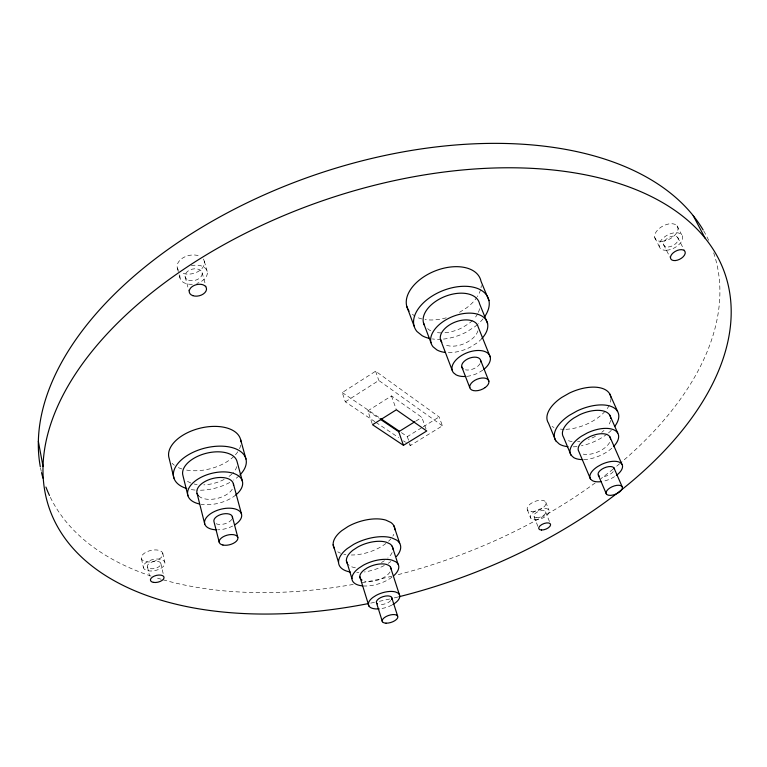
<?xml version="1.0" encoding="UTF-8"?>
<svg xmlns="http://www.w3.org/2000/svg" width="767" height="767" viewBox="0 0 767 767"><rect width="100%" height="100%" fill="white"/><g stroke="black" fill="none" stroke-linecap="round" stroke-linejoin="round"><path stroke-width="0.58" stroke-dasharray="3.83 2.88" d="M374.9 421.687L345.313 401.831L342.274 392.56L375.609 371.209L439.155 416.941L442.415 425.819L410.412 445.502L406.472 442.856M345.313 401.831L378.812 380.47L442.415 425.819M459.5 312.342L466.911 307.644A39.29 24.007 -21.9 0 0 476.69 297.634M372.168 423.662L367.853 410.844L391.496 395.916L421.86 417.373L426.001 428.887M415.829 421.121L421.86 417.373M401.39 432.617L407.306 436.624L422.233 427.401M423.231 426.778L439.155 416.941M482.874 370.116L478.56 372.772A20.201 11.505 -21.6 0 1 466.825 376.367M375.888 422.349L398.581 437.564M403.509 440.872L405.484 442.195M342.274 392.56L379.713 417.929M367.853 410.844L379.435 418.677M427.631 328.621L429.482 330.136A29.692 17.794 -21.8 0 0 433.652 331.852M412.397 314.182L414.899 316.244M677.031 225.834L681.671 234.798M677.625 237.329L684.634 250.934M663.637 244.692L670.003 257.261M654.759 237.597L659.284 246.581M545.759 502.155L549.009 510.285M545.548 511.733L550.447 524.043M534.024 516.536L538.06 526.814M527.389 509.834L530.572 517.984M407.306 436.624L409.252 442.175M409.636 443.288L410.412 445.502M391.496 395.916L396.347 409.799M375.609 371.209L378.812 380.47M204.319 261.259L207.186 271.403M202.105 272.668L206.112 286.992M185.144 276.906L189.037 291.278M177.302 267.98L178.826 273.646M179.133 274.787L180.044 278.181M162.709 553.093L164.8 562.144M160.802 563.227L163.419 574.665M147.485 566.842L149.527 576.017M141.473 558.836L143.487 567.935M397.776 597.033A357.604 200.801 -19.2 0 1 394.296 597.886M389.646 598.998A357.604 200.801 -19.2 0 1 379.147 601.357M374.469 602.344A357.604 200.801 -19.2 0 1 369.799 603.303M713.684 252.851A353.836 203.456 -19.2 0 1 620.58 462.932M619.65 463.719A353.836 203.456 -19.2 0 1 614.012 468.388M613.063 469.155A353.836 203.456 -19.2 0 1 600.916 478.656M595.23 482.884A353.836 203.456 -19.2 0 1 397.843 574.723M392.014 576.19A353.836 203.456 -19.2 0 1 361.458 582.91M353.223 584.425A353.836 203.456 -19.2 0 1 162.355 579.584M161.214 579.248A353.836 203.456 -19.2 0 1 155.538 577.532M151.061 576.075A353.836 203.456 -19.2 0 1 49.96 496.508M41.265 471.427A353.836 203.456 -19.2 0 1 40.536 467.947M703.761 231.001A353.836 203.456 -19.2 0 1 708.823 240.685M203.293 259.035A13.921 9.281 -13.7 0 1 199.535 270.665A13.921 9.281 -13.7 0 1 182.939 273.311M178.385 270.185A13.921 9.281 -13.7 0 1 182.997 257.827A13.921 9.281 -13.7 0 1 200.609 256.677M191.319 265.756A13.988 9.252 -13.8 0 1 207.09 271.048A13.988 9.252 -13.8 0 1 196.774 283.445M192.344 284.25A13.988 9.252 -13.8 0 1 180.667 273.234M232.267 489.221A18.792 10.22 -14.4 0 1 215.652 498.78A18.792 10.22 -14.4 0 1 198.452 495.722M477.908 330.817A19.923 11.706 -21.7 0 1 470.909 339.848L466.672 342.504A19.923 11.706 -21.7 0 1 444.419 344.373M609.621 442.406A17.2 8.6 -23 0 1 583.265 454.131M390.029 571.952A16.174 7.737 -17.8 0 1 364.536 581.137M481.293 285.583A39.29 24.007 -21.9 0 1 480.995 287.817M480.535 289.763A39.29 24.007 -21.9 0 1 477.333 296.656M446.241 317.826A39.29 24.007 -21.9 0 1 425.033 319.551M421.984 318.967A39.29 24.007 -21.9 0 1 415.8 316.723M610.935 398.389A34.007 17.737 -23.2 0 1 609.986 403.538M609.209 405.331A34.007 17.737 -23.2 0 1 605.738 410.527M605.077 411.304A34.007 17.737 -23.2 0 1 565.221 429.319M564.176 429.319A34.007 17.737 -23.2 0 1 558.443 428.791M553.995 427.459A34.007 17.737 -23.2 0 1 552.048 426.462M393.826 534.273A32.013 15.973 -17.7 0 1 392.829 536.133M390.767 538.942A32.013 15.973 -17.7 0 1 388.553 541.243M385.935 543.458A32.013 15.973 -17.7 0 1 351.296 555.001M345.888 554.579A32.013 15.973 -17.7 0 1 343.798 554.177M340.606 553.208A32.013 15.973 -17.7 0 1 337.758 551.789M240.704 445.1A36.95 20.91 -14.1 0 1 238.403 450.823M237.799 451.773A36.95 20.91 -14.1 0 1 234.769 455.493M233.877 456.384A36.95 20.91 -14.1 0 1 184.08 469.557M181.952 468.973A36.95 20.91 -14.1 0 1 177.158 467.007M174.358 465.253A36.95 20.91 -14.1 0 1 172.057 463.21M391.956 605.038A16.356 7.565 -17.9 0 1 380.116 608.777M390.806 561.54A32.252 15.762 -17.8 0 1 388.16 563.323M384.305 565.528A32.252 15.762 -17.8 0 1 364.363 571.981M358.851 572.518A32.252 15.762 -17.8 0 1 356.722 572.556M232.689 526.028A19.041 10.029 -14.6 0 1 217.588 529.824M614.568 476.643A17.411 8.418 -22.8 0 1 603.322 481.264M611.347 430.316A34.275 17.516 -23.1 0 1 608.058 433.269M607.157 433.997A34.275 17.516 -23.1 0 1 581.357 445.809M577.052 446.528A34.275 17.516 -23.1 0 1 572.613 446.864M483.047 318.823A39.654 23.767 -21.8 0 1 478.234 323.885M477.352 324.652A39.654 23.767 -21.8 0 1 474.591 326.886L466.24 332.13A39.654 23.767 -21.8 0 1 442.473 339.167M441.293 339.254A39.654 23.767 -21.8 0 1 432.348 338.937M239.122 475.741A37.276 20.68 -14.3 0 1 233.647 480.094M229.784 482.443A37.276 20.68 -14.3 0 1 197.244 490.19M195.077 490.055A37.276 20.68 -14.3 0 1 189.9 489.317M390.863 600.513A8.111 3.749 -17.9 0 1 378.62 604.367M613.274 471.59A8.629 4.171 -22.8 0 1 602.277 476.719M480.008 363.654A10.009 5.705 -21.6 0 1 477.016 366.856L474.869 368.179A10.009 5.705 -21.6 0 1 465.444 369.838M231.787 519.355A9.52 5.014 -14.6 0 1 215.91 523.64M236.84 466.585A27.948 15.513 -14.3 0 1 232.746 473.162M231.941 473.968A27.948 15.513 -14.3 0 1 227.962 477.16M224.175 479.423A27.948 15.513 -14.3 0 1 203.792 484.849M197.177 484.571A27.948 15.513 -14.3 0 1 194.156 484.015M190.878 483.009A27.948 15.513 -14.3 0 1 185.93 480.094M235.747 495.031A28.197 15.33 -14.4 0 1 201.146 504.293M479.567 308.679A29.692 17.794 -21.8 0 1 478.186 312.783M477.668 313.808A29.692 17.794 -21.8 0 1 474.016 318.871M472.462 320.481A29.692 17.794 -21.8 0 1 468.886 323.53L462.606 327.48A29.692 17.794 -21.8 0 1 442.367 332.897M441.226 332.897A29.692 17.794 -21.8 0 1 434.812 332.159M481.897 338.525A29.971 17.612 -21.7 0 1 476.69 343.175L470.344 347.135A29.971 17.612 -21.7 0 1 446.538 352.552M392.148 552.556A24.151 11.802 -17.8 0 1 387.786 558.098M384.401 560.696A24.151 11.802 -17.8 0 1 381.439 562.489M355.399 567.801A24.151 11.802 -17.8 0 1 347.336 563.496M391.927 577.206A24.333 11.639 -17.8 0 1 363.97 585.988M610.57 420.393A25.666 13.116 -23.1 0 1 607.713 426.404M604.013 430.421A25.666 13.116 -23.1 0 1 601.702 432.339M595.422 436.327A25.666 13.116 -23.1 0 1 588.356 439.386M579.929 441.428A25.666 13.116 -23.1 0 1 577.551 441.677M572.115 441.552A25.666 13.116 -23.1 0 1 567.062 440.133M611.807 448.216A25.877 12.943 -23 0 1 583.975 459.586M145.97 561.712A11.026 5.647 -13 0 0 162.863 554.57A11.026 5.647 -13 0 0 147.417 551.531A11.026 5.647 -13 0 0 145.97 561.712M531.589 511.714A9.961 4.813 -21.3 0 0 546.008 503.401A9.961 4.813 -21.3 0 0 532.097 502.788A9.961 4.813 -21.3 0 0 531.589 511.714M662.074 241.298A12.694 7.325 -28.1 0 0 677.894 227.55A12.694 7.325 -28.1 0 0 658.968 228.719A12.694 7.325 -28.1 0 0 662.074 241.298M666.609 250.243A12.751 7.296 -27.9 0 0 682.534 236.504A12.751 7.296 -27.9 0 0 663.541 237.722A12.751 7.296 -27.9 0 0 666.609 250.243M534.772 519.844A10 4.775 -21.2 0 0 549.258 511.531A10 4.775 -21.2 0 0 535.308 510.966A10 4.775 -21.2 0 0 534.772 519.844M147.983 570.773A11.064 5.609 -13.1 0 0 164.943 563.611A11.064 5.609 -13.1 0 0 149.46 560.639A11.064 5.609 -13.1 0 0 147.983 570.773M188.605 280.214A8.744 5.781 -13.8 0 0 202.172 274.193A8.744 5.781 -13.8 0 0 190.072 269.888A8.744 5.781 -13.8 0 0 188.605 280.214M668.239 246.993A7.967 4.554 -27.9 0 0 678.172 238.393A7.967 4.554 -27.9 0 0 666.293 239.179A7.967 4.554 -27.9 0 0 668.239 246.993M536.67 517.706A6.251 2.982 -21.2 0 0 545.701 512.509A6.251 2.982 -21.2 0 0 536.977 512.164A6.251 2.982 -21.2 0 0 536.67 517.706M150.313 568.635A6.913 3.509 -13.1 0 0 160.897 564.148A6.913 3.509 -13.1 0 0 151.214 562.297A6.913 3.509 -13.1 0 0 150.313 568.635"/><path stroke-width="1.15" d="M380.394 419.328L398.735 431.735L414.822 421.745M403.452 445.339L426.749 430.977L396.347 409.799L372.532 424.736L403.452 445.339L398.735 431.735M380.7 418.6L399.425 431.284M463.124 368.754L462.415 368.17A10.009 5.705 -21.6 0 1 469.912 357.997A10.009 5.705 -21.6 0 1 480.66 361.976M606.381 493.977L607.234 494.763A8.696 4.113 -22.7 0 0 617.828 493.114A8.696 4.113 -22.7 0 0 621.884 486.355A8.696 4.113 -22.7 0 0 611.999 486.805L610.033 487.879A8.696 4.113 -22.7 0 0 606.381 493.977L598.394 475.291A8.629 4.171 -22.8 0 1 601.97 469.136L603.926 468.062A8.629 4.171 -22.8 0 1 614.3 469.049M610.503 439.012A17.2 8.6 -23 0 0 589.698 436.739L585.806 438.916A17.2 8.6 -23 0 0 578.845 451.485L590.485 478.982L592.229 480.573A17.411 8.418 -22.8 0 0 601.27 481.618M610.839 397.191A34.007 17.737 -23.2 0 0 569.421 393.059L561.703 397.459A34.007 17.737 -23.2 0 0 548.472 423.116L555.816 440.833L559.392 444.122A34.275 17.516 -23.1 0 0 568.011 446.701M610.724 418.533A25.666 13.116 -23.1 0 0 579.526 414.832L573.706 418.111A25.666 13.116 -23.1 0 0 563.524 437.171L571.06 455.157L573.706 457.592A25.877 12.943 -23 0 0 582.853 459.615M598.394 475.291L599.248 476.077M693.215 215.661L705.122 238.192M609.707 393.883L617.608 411.505M609.794 415.215L617.751 433.125M609.88 436.835L621.941 464.275M613.993 467.995L622.123 486.671M488.972 300.635L481.014 281.278A39.29 24.007 -21.9 0 0 434.141 271.336A39.29 24.007 -21.9 0 0 409.06 311.134M487.591 323.569L479.576 303.818A29.692 17.794 -21.8 0 0 445.502 296.254A29.692 17.794 -21.8 0 0 424.314 324.997M490.276 357.154L478.109 326.79A19.923 11.706 -21.7 0 0 454.141 322.485A19.923 11.706 -21.7 0 0 441.859 342.274M480.66 360.423L488.876 381.18M461.744 366.837L469.788 387.661M440.469 339.551L452.118 370.106M423.48 322.83L430.977 342.763M406.788 306.417L414.065 326.023M393.864 525.721L399.703 543.333M392.167 546.229L398.035 564.128M390.451 567.043L399.319 594.425M391.649 597.359L397.613 615.987M376.587 603.13L382.426 621.788M359.809 576.65L368.927 606.064M346.396 560.562L351.919 578.596M333.156 544.675L338.544 562.47M240.598 439.568L245.967 459.04M242.41 481.264L237.013 461.418A27.948 15.513 -14.3 0 0 205.614 453.45A27.948 15.513 -14.3 0 0 182.987 475.741L187.934 495.789M233.36 483.68L241.519 514.149M232.343 516.622L237.828 537.427M219.285 542.451L213.955 521.57A9.52 5.014 -14.6 0 1 222.948 513.976A9.52 5.014 -14.6 0 1 232.382 517.955M197.042 493.363L204.741 524.053M173.936 478.138L169.152 458.388A36.95 20.91 -14.1 0 1 200.81 428.015A36.95 20.91 -14.1 0 1 240.934 441.725M38.35 441.37L43.029 466.451M368.63 603.533A357.604 200.801 -19.2 0 1 93.353 349.666A357.604 200.801 -19.2 0 1 684.212 217.416A357.604 200.801 -19.2 0 1 398.936 596.745M49.471 495.463A353.836 203.456 -19.2 0 1 45.924 487.055M43.01 478.253A353.836 203.456 -19.2 0 1 41.523 472.577M40.315 466.777A353.836 203.456 -19.2 0 1 307.509 177.503A353.836 203.456 -19.2 0 1 703.138 229.947M198.452 495.722A18.792 10.22 -14.4 0 1 211.529 478.819A18.792 10.22 -14.4 0 1 233.542 485.463M362.024 580.111A16.174 7.737 -17.8 0 1 364.239 569.843L367.46 567.762A16.174 7.737 -17.8 0 1 386.405 564.407L388.888 565.48A16.174 7.737 -17.8 0 1 390.969 568.989M334.46 548.645A32.013 15.973 -17.7 0 1 341.67 530.735L348.055 526.498A32.013 15.973 -17.7 0 1 385.868 520.122L390.796 522.423A32.013 15.973 -17.7 0 1 394.89 529.767M392.819 604.559A16.356 7.565 -17.9 0 0 397.766 592.91L395.273 591.884A16.356 7.565 -17.9 0 0 376.137 595.374L372.867 597.455A16.356 7.565 -17.9 0 0 379.138 608.873M396.501 556.43A32.252 15.762 -17.8 0 0 396.635 540.093L391.688 537.849A32.252 15.762 -17.8 0 0 353.625 544.397L347.183 548.635A32.252 15.762 -17.8 0 0 350.222 572.009M216.447 529.815A19.041 10.029 -14.6 0 1 207.186 516.642A19.041 10.029 -14.6 0 1 235.392 509.02A19.041 10.029 -14.6 0 1 234.673 524.896M483.833 369.378A20.201 11.505 -21.6 0 0 486.911 352.542A20.201 11.505 -21.6 0 0 461.753 355.37A20.201 11.505 -21.6 0 0 453.489 372.781L456.058 374.823A20.201 11.505 -21.6 0 0 465.857 376.453M616.323 475.444A17.411 8.418 -22.8 0 0 620.724 462.952A17.411 8.418 -22.8 0 0 601.596 464.38L597.656 466.557A17.411 8.418 -22.8 0 0 590.485 478.982M614.722 426.471A34.275 17.516 -23.1 0 0 611.644 406.644A34.275 17.516 -23.1 0 0 577.11 410.939L569.315 415.34A34.275 17.516 -23.1 0 0 555.816 440.833M484.504 316.886A39.654 23.767 -21.8 0 0 452.866 287.587A39.654 23.767 -21.8 0 0 416.97 331.507L422.166 335.716A39.654 23.767 -21.8 0 0 429.29 338.381M186.784 488.531A37.276 20.68 -14.3 0 1 180.907 460.296A37.276 20.68 -14.3 0 1 231.203 447.372A37.276 20.68 -14.3 0 1 240.023 474.85M377.374 603.869A8.111 3.749 -17.9 0 1 383.069 596.63A8.111 3.749 -17.9 0 1 391.64 599.382M199.142 503.909A28.197 15.33 -14.4 0 1 193.207 482.664A28.197 15.33 -14.4 0 1 232.631 473.095A28.197 15.33 -14.4 0 1 235.747 495.031M481.897 338.525A29.971 17.612 -21.7 0 0 480.132 315.132A29.971 17.612 -21.7 0 0 443.431 321.392A29.971 17.612 -21.7 0 0 433.096 346.847L436.979 349.973A29.971 17.612 -21.7 0 0 445.445 352.456M347.336 563.496A24.151 11.802 -17.8 0 1 352.906 550.217L357.719 547.063A24.151 11.802 -17.8 0 1 386.137 542.154L389.847 543.822A24.151 11.802 -17.8 0 1 392.944 549.21M393.557 575.883A24.333 11.639 -17.8 0 0 395.714 561.76L391.995 560.14A24.333 11.639 -17.8 0 0 363.395 565.174L358.534 568.328A24.333 11.639 -17.8 0 0 362.925 585.921M613.466 446.643A25.877 12.943 -23 0 0 614.425 430.114A25.877 12.943 -23 0 0 587.321 432.943L581.453 436.222A25.877 12.943 -23 0 0 571.06 455.157M485.156 387.575L482.989 388.907A10.105 5.628 -21.5 0 1 471.705 389.981L470.449 388.974A10.105 5.628 -21.5 0 1 474.859 380.307A10.105 5.628 -21.5 0 1 487.448 379.109A10.105 5.628 -21.5 0 1 485.156 387.575M222.938 545.04A9.607 4.947 -14.7 0 0 237.856 538.741A9.607 4.947 -14.7 0 0 224.846 535.96A9.607 4.947 -14.7 0 0 222.938 545.04M386.05 623.178A8.169 3.691 -17.9 0 0 397.872 616.917A8.169 3.691 -17.9 0 0 386.117 616.524A8.169 3.691 -17.9 0 0 386.05 623.178M192.805 295.65A8.811 5.743 -13.9 0 0 206.486 289.6A8.811 5.743 -13.9 0 0 194.319 285.372A8.811 5.743 -13.9 0 0 192.805 295.65M675.142 260.579A8.015 4.525 -27.7 0 0 685.171 251.979A8.015 4.525 -27.7 0 0 673.234 252.813A8.015 4.525 -27.7 0 0 675.142 260.579M541.502 530.016A6.28 2.953 -21.2 0 0 550.601 524.81A6.28 2.953 -21.2 0 0 541.847 524.513A6.28 2.953 -21.2 0 0 541.502 530.016M153.381 582.364A6.951 3.471 -13.2 0 0 164.033 577.867A6.951 3.471 -13.2 0 0 154.301 576.075A6.951 3.471 -13.2 0 0 153.381 582.364"/></g></svg>
